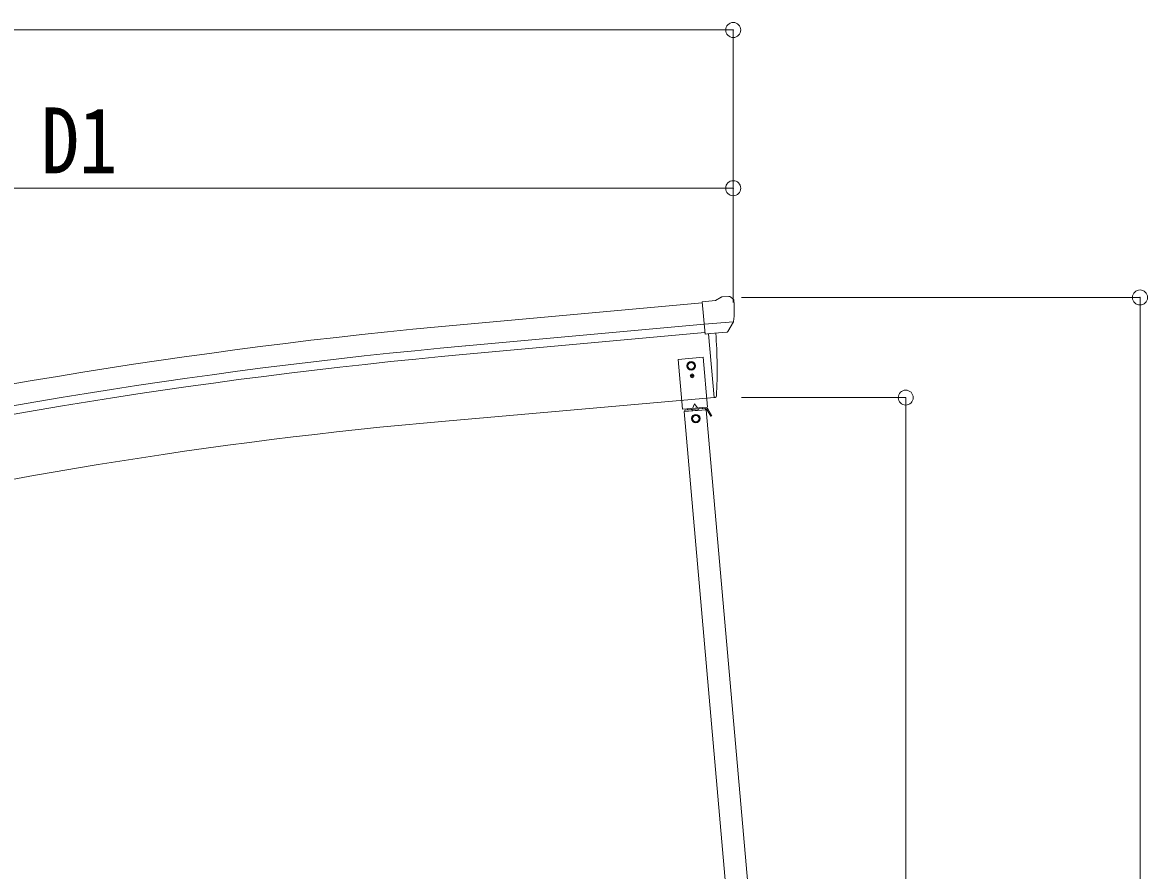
# Model space of a CAD drawing. Units: millimetres at full size, sheet at 1:30; details may follow other scales. Extents: x -8385 to 8479, y -5853 to 5787.
# Drawn here: x -3756 to -1504, y 816 to 2513 of the extents above; entities that cross this region are included whole.
import ezdxf
from ezdxf.enums import TextEntityAlignment as Align

# ---------------------------------------------------------------- set-up
doc = ezdxf.new("R2010")
doc.units = ezdxf.units.MM
doc.header["$LTSCALE"] = 30
doc.header["$PDMODE"] = 32
doc.header["$PDSIZE"] = 30
for name, color, linetype, lineweight in [('0-1_本体', 4, 'Continuous', 9), ('0-2_部品', 7, 'Continuous', 9), ('0-A_寸法', 4, 'Continuous', 9)]:
    doc.layers.add(name, color=color, linetype=linetype, lineweight=lineweight)
doc.styles.add('ＭＳ ゴシック', font='')
doc.styles.get('ＭＳ ゴシック').set_extended_font_data('MS Gothic')

msp = doc.modelspace()

# ---------------------------------------------------------------- linework, layer by layer
at = {"layer": '0-1_本体'}
for p, q in [((-2395.21, 1952.51), (-2872.72, 1909.31)), ((-2391.45, 1909.51), (-2868.83, 1866.32)), ((-2389.98, 1892.74), (-2867.32, 1849.55)), ((-2382.75, 1890.35), (-2371.58, 1762.75)), ((-2909.53, 1715.68), (-2371.58, 1762.75))]:
    msp.add_line(p, q, dxfattribs=at)
for centre, radius, start, end in [((-1876.6, -9100.7), 11054.98, 95.16866, 103.66973), ((-1876.6, -9100.7), 11011.82, 95.16974, 103.66973), ((-1876.6, -9100.7), 10994.98, 95.16974, 103.66973), ((-2086.54, -7691.1), 9442.71, 95.00001, 103.5)]:
    msp.add_arc(centre, radius, start, end, dxfattribs=at)
at = {"layer": '0-2_部品'}
for p, q in [((-2368.83, 1956.95), (-2357.11, 1963.72)), ((-2342.21, 1965.3), (-2355.87, 1964.11)), ((-2333.07, 1959.55), (-2338.56, 1964.15)), ((-2368.83, 1956.95), (-2395.4, 1954.63)), ((-2389.74, 1889.97), (-2395.4, 1954.63)), ((-2332.01, 1957.51), (-2331.89, 1956.17)), ((-2332.53, 1914.66), (-2391.45, 1909.51)), ((-2346.17, 1893.78), (-2353.88, 1893.1)), ((-2343.78, 1895.18), (-2332.85, 1914.12)), ((-2379.78, 1890.84), (-2389.74, 1889.97)), ((-2382.77, 1890.58), (-2371.6, 1762.97)), ((-2371.6, 1762.97), (-2369.55, 1763.23))]:
    msp.add_line(p, q, dxfattribs=at)
for points in [[(-2332.46, 1915.3), (-2332.75, 1914.31), (-2332.85, 1914.12)], [(-2379.78, 1890.84), (-2379.51, 1890.77), (-2354.13, 1892.99), (-2353.88, 1893.1)]]:
    msp.add_lwpolyline(points, dxfattribs=at)
msp.add_circle((-2417.29, 1826.23), 6.5, dxfattribs=at)
for centre, radius, start, end in [((-2355.61, 1961.12), 3, 95, 120), ((-2341.77, 1960.32), 5, 50.00648, 94.99352), ((-2533.52, 1938.53), 202.4, 353.4085, 5), ((-3265.37, 1818.79), 900, 356.63919, 4.64986), ((-2369.91, 1766.2), 3, 277, 356.63919)]:
    msp.add_arc(centre, radius, start, end, dxfattribs=at)
for centre, major_axis, ratio, start_param, end_param in [((-2327.68, 1961.56), (-15.35, 3.44), 0.101033, 5.9751426, 5.9753737), ((-2335, 1957.26), (2.71, -1.31), 0.997474, 0.5366567, 1.3225652), ((-2346.44, 1896.77), (1.62, -2.54), 0.997631, 5.8041905, 5.8929484), ((-2346.51, 1896.88), (-3.5, 2.17), 0.650902, 2.1145521, 2.1873627), ((-2346.38, 1896.69), (1.62, -2.54), 0.997631, 5.965759, 6.7621801)]:
    msp.add_ellipse(centre, major_axis=major_axis, ratio=ratio, start_param=start_param, end_param=end_param, dxfattribs=at)
at = {"layer": '0-A_寸法', "color": 6}
for p, q in [((-5032.32, 2498.46), (-2333.32, 2498.46)), ((-2333.32, 2498.46), (-2333.32, 2181.84)), ((-4954.32, 2181.84), (-2333.32, 2181.84)), ((-2333.32, 2181.84), (-2333.32, 1952.84)), ((-1518.98, 1963.1), (-2316.82, 1963.1)), ((-1518.98, -849.9), (-1518.98, 1963.1)), ((-1987.99, 1762.7), (-2316.82, 1762.7)), ((-1987.99, 1762.7), (-1987.99, -849.9))]:
    msp.add_line(p, q, dxfattribs=at)
at = {"layer": '0-A_寸法'}
for p, q in [((-2416.77, 1806.74), (-2417.59, 1806.75)), ((-2414.32, 1805.88), (-2413.5, 1805.86)), ((-2387.53, 1738.49), (-2431.36, 1734.66)), ((-2431.33, 1734.65), (-2291.46, 141.53)), ((-2386.61, 1741.58), (-2430.13, 1737.78)), ((-2429.87, 1734.79), (-2430.13, 1737.78)), ((-2415.42, 1736.05), (-2415.68, 1739.04)), ((-2415.47, 1736.55), (-2403.51, 1737.6)), ((-2410.62, 1749.99), (-2414.75, 1741.13)), ((-2410.62, 1749.99), (-2405.01, 1741.98)), ((-2403.47, 1737.1), (-2403.73, 1740.09)), ((-2389.02, 1738.36), (-2389.29, 1741.35)), ((-2389.07, 1738.86), (-2386.4, 1739.09)), ((-2387.5, 1738.5), (-2247.62, 145.38)), ((-2375.91, 1726.52), (-2383.75, 1740.09)), ((-2380.58, 1729.6), (-2378.41, 1730.85))]:
    msp.add_line(p, q, dxfattribs=at)
for points in [[(-2384.98, 1743.73), (-2393.69, 1843.35), (-2443.5, 1839), (-2434.79, 1739.38)], [(-2417.29, 1833.74), (-2423.79, 1829.98), (-2423.79, 1822.48), (-2417.29, 1818.73), (-2410.79, 1822.48), (-2410.79, 1829.98)], [(-2394.76, 1740.87), (-2424.65, 1738.26), (-2424.82, 1740.25), (-2394.94, 1742.86)], [(-2408.05, 1728.14), (-2414.55, 1724.39), (-2414.55, 1716.88), (-2408.05, 1713.13), (-2401.55, 1716.88), (-2401.55, 1724.39)]]:
    msp.add_lwpolyline(points, close=True, dxfattribs=at)
for points in [[(-2417.59, 1806.75), (-2417.6, 1805.93), (-2416.78, 1805.92)], [(-2415.98, 1805.09), (-2415.99, 1804.27), (-2415.17, 1804.25), (-2415.16, 1805.07)], [(-2415.12, 1807.53), (-2415.1, 1808.35), (-2415.92, 1808.36), (-2415.94, 1807.55)], [(-2413.5, 1805.86), (-2413.49, 1806.68), (-2414.31, 1806.7)], [(-2375.91, 1726.52), (-2378.08, 1725.27), (-2385.92, 1738.84)]]:
    msp.add_lwpolyline(points, dxfattribs=at)
for centre, radius in [((-2417.29, 1826.23), 8.5), ((-2417.29, 1826.23), 7.7), ((-2415.55, 1806.31), 3.75), ((-2408.05, 1720.64), 8.5), ((-2408.05, 1720.64), 7.7), ((-2408.05, 1720.64), 6.5)]:
    msp.add_circle(centre, radius, dxfattribs=at)
for centre, radius, start, end in [((-2416.8, 1805.1), 0.82, 359, 89), ((-2416.75, 1807.56), 0.82, 269, 359), ((-2414.34, 1805.06), 0.82, 89, 179), ((-2414.3, 1807.52), 0.82, 179, 269), ((-2386.35, 1738.59), 3, 30, 95), ((-2386.35, 1738.59), 0.5, 30, 95)]:
    msp.add_arc(centre, radius, start, end, dxfattribs=at)
at = {"layer": '0-A_寸法', "color": 6}
for p in [(-2333.32, 2498.46), (-2333.32, 2181.84), (-1518.98, 1963.1), (-1987.99, 1762.7)]:
    msp.add_point(p, dxfattribs=at)

# ---------------------------------------------------------------- texts
at = {"layer": '0-A_寸法', "color": 7, "style": 'ＭＳ ゴシック', "width": 0.85}
msp.add_text('D1', height=132, dxfattribs=at).set_placement((-3718.82, 2171.84), align=Align.BOTTOM_LEFT)

doc.saveas('drawing.dxf')
